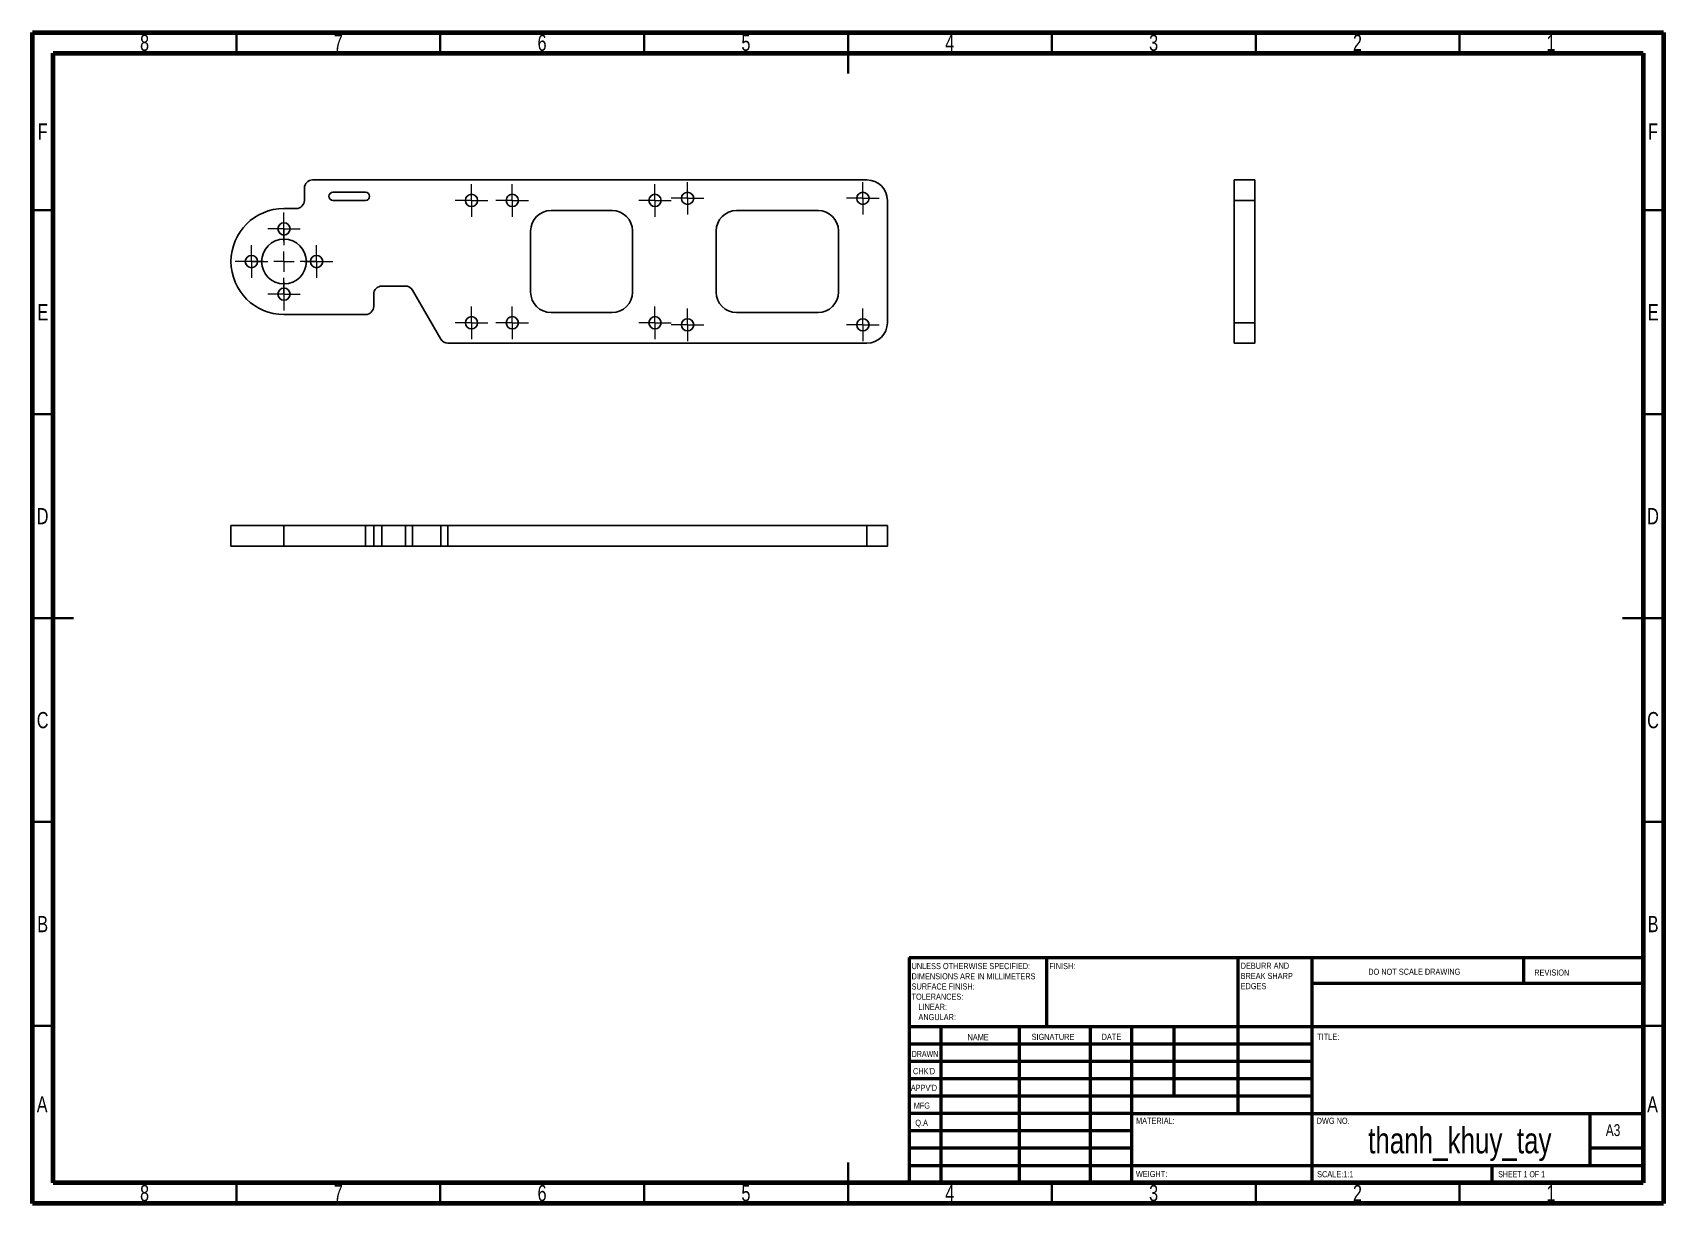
# Model space of a CAD drawing. Header units: millimetres. Extents: x 15 to 415, y 5 to 292.
import ezdxf

# ---------------------------------------------------------------- set-up
doc = ezdxf.new("R2010")
doc.units = ezdxf.units.MM
doc.styles.add('SLDTEXTSTYLE0', font='TXT', dxfattribs={"width": 0.75})
doc.styles.add('SLDTEXTSTYLE1', font='TXT', dxfattribs={"width": 0.686449})
doc.styles.add('SLDTEXTSTYLE2', font='TXT', dxfattribs={"width": 0.6875})

# ---------------------------------------------------------------- blocks, each defined once
blk = doc.blocks.new('SW_NOTE_0')
at = {"color": 0, "linetype": 'Continuous', "lineweight": 0, "char_height": 1.5, "attachment_point": 1, "style": 'SLDTEXTSTYLE0'}
for s, insert in [('UNLESS OTHERWISE SPECIFIED:', (0, 1.93)), ('SURFACE FINISH:', (0, -3.07)), ('DIMENSIONS ARE IN MILLIMETERS', (0, -0.57)), ('TOLERANCES:', (0, -5.57)), ('ANGULAR:', (1.69, -10.57)), ('LINEAR:', (1.69, -8.07))]:
    blk.add_mtext(s, dxfattribs=dict(at, insert=insert))
blk = doc.blocks.new('SW_NOTE_0_1')
at = {"color": 0, "linetype": 'Continuous', "lineweight": 0, "char_height": 1.5, "attachment_point": 1, "style": 'SLDTEXTSTYLE0'}
for s, insert in [('DEBURR AND', (0, 1.93)), ('BREAK SHARP', (0, -0.57)), ('EDGES', (0, -3.07))]:
    blk.add_mtext(s, dxfattribs=dict(at, insert=insert))
blk = doc.blocks.new('SW_CENTERMARKSYMBOL_0')
at = {"color": 0, "linetype": 'Continuous', "lineweight": 18}
for p, q in [((0, 2.5), (0, 4)), ((-2.5, 0), (-4, 0)), ((0, 0), (-2.5, 0)), ((0, 0), (0, 2.5)), ((0, 0), (0, -2.5)), ((0, 0), (2.5, 0)), ((2.5, 0), (4, 0)), ((0, -2.5), (0, -4))]:
    blk.add_line(p, q, dxfattribs=at)
blk = doc.blocks.new('SW_CENTERMARKSYMBOL_1')
at = {"color": 0, "linetype": 'Continuous', "lineweight": 18}
for p, q in [((-2.5, 0), (-4, 0)), ((0, 0), (-2.5, 0)), ((0, 2.5), (0, 4)), ((0, 0), (0, 2.5)), ((0, 0), (0, -2.5)), ((0, 0), (2.5, 0)), ((2.5, 0), (4, 0)), ((0, -2.5), (0, -4))]:
    blk.add_line(p, q, dxfattribs=at)
blk = doc.blocks.new('SW_CENTERMARKSYMBOL_2')
at = {"color": 0, "linetype": 'Continuous', "lineweight": 18}
for p, q in [((0, 5), (0, 8)), ((-5, 0), (-8, 0)), ((0, 0), (-2.5, 0)), ((0, 0), (0, 2.5)), ((0, 0), (0, -2.5)), ((0, 0), (2.5, 0)), ((5, 0), (8, 0)), ((0, -5), (0, -8))]:
    blk.add_line(p, q, dxfattribs=at)
blk = doc.blocks.new('SW_CENTERMARKSYMBOL_3')
at = {"color": 0, "linetype": 'Continuous', "lineweight": 18}
for p, q in [((0, 2.5), (0, 4)), ((-2.5, 0), (-4, 0)), ((0, 0), (-2.5, 0)), ((0, 0), (0, 2.5)), ((0, 0), (0, -2.5)), ((0, 0), (2.5, 0)), ((2.5, 0), (4, 0)), ((0, -2.5), (0, -4))]:
    blk.add_line(p, q, dxfattribs=at)
blk = doc.blocks.new('SW_CENTERMARKSYMBOL_4')
at = {"color": 0, "linetype": 'Continuous', "lineweight": 18}
for p, q in [((0, 2.5), (0, 4)), ((-2.5, 0), (-4, 0)), ((0, 0), (-2.5, 0)), ((0, 0), (0, 2.5)), ((0, 0), (0, -2.5)), ((0, 0), (2.5, 0)), ((2.5, 0), (4, 0)), ((0, -2.5), (0, -4))]:
    blk.add_line(p, q, dxfattribs=at)
blk = doc.blocks.new('SW_CENTERMARKSYMBOL_5')
at = {"color": 0, "linetype": 'Continuous', "lineweight": 18}
for p, q in [((0, 2.5), (0, 4)), ((-2.5, 0), (-4, 0)), ((0, 0), (-2.5, 0)), ((0, 0), (0, 2.5)), ((0, 0), (0, -2.5)), ((0, 0), (2.5, 0)), ((2.5, 0), (4, 0)), ((0, -2.5), (0, -4))]:
    blk.add_line(p, q, dxfattribs=at)
blk = doc.blocks.new('SW_CENTERMARKSYMBOL_6')
at = {"color": 0, "linetype": 'Continuous', "lineweight": 18}
for p, q in [((0, 2.5), (0, 4)), ((-2.5, 0), (-4, 0)), ((0, 0), (-2.5, 0)), ((0, 0), (0, 2.5)), ((0, 0), (0, -2.5)), ((0, 0), (2.5, 0)), ((2.5, 0), (4, 0)), ((0, -2.5), (0, -4))]:
    blk.add_line(p, q, dxfattribs=at)
blk = doc.blocks.new('SW_CENTERMARKSYMBOL_7')
at = {"color": 0, "linetype": 'Continuous', "lineweight": 18}
for p, q in [((0, 2.5), (0, 4)), ((-2.5, 0), (-4, 0)), ((0, 0), (-2.5, 0)), ((0, 0), (0, 2.5)), ((0, 0), (0, -2.5)), ((0, 0), (2.5, 0)), ((2.5, 0), (4, 0)), ((0, -2.5), (0, -4))]:
    blk.add_line(p, q, dxfattribs=at)
blk = doc.blocks.new('SW_CENTERMARKSYMBOL_8')
at = {"color": 0, "linetype": 'Continuous', "lineweight": 18}
for p, q in [((0, 2.5), (0, 4)), ((-2.5, 0), (-4, 0)), ((0, 0), (-2.5, 0)), ((0, 0), (0, 2.5)), ((0, 0), (0, -2.5)), ((0, 0), (2.5, 0)), ((2.5, 0), (4, 0)), ((0, -2.5), (0, -4))]:
    blk.add_line(p, q, dxfattribs=at)
blk = doc.blocks.new('SW_CENTERMARKSYMBOL_9')
at = {"color": 0, "linetype": 'Continuous', "lineweight": 18}
for p, q in [((0, 2.5), (0, 4)), ((-2.5, 0), (-4, 0)), ((0, 0), (-2.5, 0)), ((0, 0), (0, 2.5)), ((0, 0), (0, -2.5)), ((0, 0), (2.5, 0)), ((2.5, 0), (4, 0)), ((0, -2.5), (0, -4))]:
    blk.add_line(p, q, dxfattribs=at)
blk = doc.blocks.new('SW_CENTERMARKSYMBOL_10')
at = {"color": 0, "linetype": 'Continuous', "lineweight": 18}
for p, q in [((-2.5, 0), (-4, 0)), ((0, 0), (-2.5, 0)), ((0, 2.5), (0, 4)), ((0, 0), (0, 2.5)), ((0, 0), (0, -2.5)), ((0, 0), (2.5, 0)), ((2.5, 0), (4, 0)), ((0, -2.5), (0, -4))]:
    blk.add_line(p, q, dxfattribs=at)
blk = doc.blocks.new('SW_CENTERMARKSYMBOL_11')
at = {"color": 0, "linetype": 'Continuous', "lineweight": 18}
for p, q in [((-2.5, 0), (-4, 0)), ((0, 0), (-2.5, 0)), ((0, 2.5), (0, 4)), ((0, 0), (0, 2.5)), ((0, 0), (0, -2.5)), ((0, 0), (2.5, 0)), ((2.5, 0), (4, 0)), ((0, -2.5), (0, -4))]:
    blk.add_line(p, q, dxfattribs=at)
blk = doc.blocks.new('SW_CENTERMARKSYMBOL_12')
at = {"color": 0, "linetype": 'Continuous', "lineweight": 18}
for p, q in [((0, 2.5), (0, 4)), ((-2.5, 0), (-4, 0)), ((0, 0), (-2.5, 0)), ((0, 0), (0, 2.5)), ((0, 0), (0, -2.5)), ((0, 0), (2.5, 0)), ((2.5, 0), (4, 0)), ((0, -2.5), (0, -4))]:
    blk.add_line(p, q, dxfattribs=at)
blk = doc.blocks.new('SW_CENTERMARKSYMBOL_13')
at = {"color": 0, "linetype": 'Continuous', "lineweight": 18}
for p, q in [((0, 2.5), (0, 4)), ((-2.5, 0), (-4, 0)), ((0, 0), (-2.5, 0)), ((0, 0), (0, 2.5)), ((0, 0), (0, -2.5)), ((0, 0), (2.5, 0)), ((2.5, 0), (4, 0)), ((0, -2.5), (0, -4))]:
    blk.add_line(p, q, dxfattribs=at)
blk = doc.blocks.new('SW_CENTERMARKSYMBOL_14')
at = {"color": 0, "linetype": 'Continuous', "lineweight": 18}
for p, q in [((0, 2.5), (0, 4)), ((-2.5, 0), (-4, 0)), ((0, 0), (-2.5, 0)), ((0, 0), (0, 2.5)), ((0, 0), (0, -2.5)), ((0, 0), (2.5, 0)), ((2.5, 0), (4, 0)), ((0, -2.5), (0, -4))]:
    blk.add_line(p, q, dxfattribs=at)

msp = doc.modelspace()

# ---------------------------------------------------------------- linework, layer by layer
at = {"color": 7, "linetype": 'Continuous', "lineweight": 70}
for p, q in [((15, 5), (15, 292)), ((15, 292), (415, 292)), ((415, 292), (415, 5)), ((20, 10), (20, 287)), ((20, 287), (410, 287)), ((410, 287), (410, 10)), ((410, 10), (20, 10)), ((415, 5), (15, 5))]:
    msp.add_line(p, q, dxfattribs=at)
at = {"color": 7, "linetype": 'Continuous', "lineweight": 35}
for p, q in [((65, 287), (65, 292)), ((115, 287), (115, 292)), ((165, 287), (165, 292)), ((215, 292), (215, 282)), ((215, 287), (215, 292)), ((265, 287), (265, 292)), ((315, 287), (315, 292)), ((365, 287), (365, 292)), ((20, 248.5), (15, 248.5)), ((410, 248.5), (415, 248.5)), ((20, 198.5), (15, 198.5)), ((410, 198.5), (415, 198.5)), ((15, 148.5), (25, 148.5)), ((20, 148.5), (15, 148.5)), ((415, 148.5), (405, 148.5)), ((410, 148.5), (415, 148.5)), ((20, 98.5), (15, 98.5)), ((410, 98.5), (415, 98.5)), ((20, 48.5), (15, 48.5)), ((410, 48.5), (415, 48.5)), ((215, 5), (215, 15)), ((65, 10), (65, 5)), ((115, 10), (115, 5)), ((165, 10), (165, 5)), ((215, 10), (215, 5)), ((265, 10), (265, 5)), ((315, 10), (315, 5)), ((365, 10), (365, 5))]:
    msp.add_line(p, q, dxfattribs=at)
at = {"color": 7, "linetype": 'Continuous', "lineweight": 25}
for p, q in [((81.66, 250.88), (81.66, 253.88)), ((83.66, 255.88), (219.66, 255.88)), ((96.66, 252.88), (88.66, 252.88)), ((309.76, 255.88), (314.76, 255.88)), ((309.76, 250.88), (309.76, 255.88)), ((314.76, 255.88), (314.76, 250.88)), ((76.66, 248.88), (79.66, 248.88)), ((96.66, 250.88), (88.66, 250.88)), ((157.16, 248.38), (142.16, 248.38)), ((187.66, 248.38), (207.66, 248.38)), ((224.66, 250.88), (224.66, 220.88)), ((314.76, 250.88), (309.76, 250.88)), ((309.76, 250.88), (309.76, 220.88)), ((314.76, 250.88), (314.76, 220.88)), ((137.16, 228.38), (137.16, 243.38)), ((162.16, 228.38), (162.16, 243.38)), ((182.66, 243.38), (182.66, 228.38)), ((212.66, 243.38), (212.66, 228.38)), ((100.66, 229.88), (106.46, 229.88)), ((108.19, 228.88), (115.12, 216.88)), ((98.66, 224.88), (98.66, 227.88)), ((76.66, 222.88), (96.66, 222.88)), ((157.16, 223.38), (142.16, 223.38)), ((187.66, 223.38), (207.66, 223.38)), ((309.76, 220.88), (314.76, 220.88)), ((309.76, 215.88), (309.76, 220.88)), ((314.76, 220.88), (314.76, 215.88)), ((116.85, 215.88), (219.66, 215.88)), ((314.76, 215.88), (309.76, 215.88)), ((63.66, 171.14), (63.66, 166.14)), ((63.66, 171.14), (76.66, 171.14)), ((76.66, 171.14), (76.66, 166.14)), ((76.66, 171.14), (96.66, 171.14)), ((96.66, 166.14), (96.66, 171.14)), ((96.66, 171.14), (98.66, 171.14)), ((98.66, 171.14), (98.66, 166.14)), ((98.66, 171.14), (100.66, 171.14)), ((100.66, 171.14), (100.66, 166.14)), ((100.66, 171.14), (106.46, 171.14)), ((106.46, 166.14), (106.46, 171.14)), ((106.46, 171.14), (108.19, 171.14)), ((108.19, 171.14), (108.19, 166.14)), ((108.19, 171.14), (115.12, 171.14)), ((115.12, 166.14), (115.12, 171.14)), ((115.12, 171.14), (116.85, 171.14)), ((116.85, 171.14), (116.85, 166.14)), ((116.85, 171.14), (219.66, 171.14)), ((219.66, 166.14), (219.66, 171.14)), ((219.66, 171.14), (224.66, 171.14)), ((224.66, 171.14), (224.66, 166.14)), ((63.66, 166.14), (76.66, 166.14)), ((76.66, 166.14), (96.66, 166.14)), ((98.66, 166.14), (96.66, 166.14)), ((100.66, 166.14), (98.66, 166.14)), ((100.66, 166.14), (106.46, 166.14)), ((108.19, 166.14), (106.46, 166.14)), ((108.19, 166.14), (115.12, 166.14)), ((116.85, 166.14), (115.12, 166.14)), ((116.85, 166.14), (219.66, 166.14)), ((224.66, 166.14), (219.66, 166.14))]:
    msp.add_line(p, q, dxfattribs=at)
at = {"color": 7, "linetype": 'Continuous', "lineweight": 50}
for p, q in [((230, 65.25), (410, 65.25)), ((230, 65.25), (230, 10)), ((263.8, 48.25), (263.8, 65.25)), ((310.6, 65.25), (310.6, 27)), ((328.8, 65.25), (328.8, 10)), ((380.8, 58.88), (380.8, 65.25)), ((410, 58.88), (328.8, 58.88)), ((410, 48.25), (230, 48.25)), ((237.8, 48.25), (237.8, 10)), ((256.99, 48.25), (256.99, 10)), ((274.4, 48.25), (274.4, 10)), ((284.6, 10), (284.6, 48.25)), ((295, 31.25), (295, 48.25)), ((328.8, 44), (230, 44)), ((328.8, 39.75), (230, 39.75)), ((328.8, 35.5), (230, 35.5)), ((328.8, 31.25), (230, 31.25)), ((284.6, 27), (230, 27)), ((284.6, 27), (410, 27)), ((397, 14.25), (397, 27)), ((284.6, 22.75), (230, 22.75)), ((284.6, 18.5), (230, 18.5)), ((410, 18.5), (397, 18.5)), ((230, 14.25), (410, 14.25)), ((373, 10), (373, 14.25))]:
    msp.add_line(p, q, dxfattribs=at)
at = {"color": 7, "linetype": 'Continuous', "lineweight": 25}
for centre, radius in [((122.66, 250.88), 1.5), ((132.66, 250.88), 1.5), ((167.66, 250.88), 1.5), ((175.66, 251.38), 1.5), ((218.66, 251.38), 1.5), ((76.66, 243.88), 1.5), ((76.66, 235.88), 5.5), ((68.66, 235.88), 1.5), ((84.66, 235.88), 1.5), ((76.66, 227.88), 1.5), ((122.66, 220.88), 1.5), ((132.66, 220.88), 1.5), ((167.66, 220.88), 1.5), ((175.66, 220.38), 1.5), ((218.66, 220.38), 1.5)]:
    msp.add_circle(centre, radius, dxfattribs=at)
for centre, radius, start, end in [((83.66, 253.88), 2, 90, 180), ((88.66, 251.88), 1, 90, 270), ((96.66, 251.88), 1, 270, 90), ((219.66, 250.88), 5, 0, 90), ((76.66, 235.88), 13, 90, 270), ((79.66, 250.88), 2, 270, 0), ((142.16, 243.38), 5, 90, 180), ((157.16, 243.38), 5, 0, 90), ((187.66, 243.38), 5, 90, 180), ((207.66, 243.38), 5, 0, 90), ((100.66, 227.88), 2, 90, 180), ((106.46, 227.88), 2, 30, 90), ((142.16, 228.38), 5, 180, 270), ((157.16, 228.38), 5, 270, 0), ((187.66, 228.38), 5, 180, 270), ((207.66, 228.38), 5, 270, 0), ((96.66, 224.88), 2, 270, 0), ((219.66, 220.88), 5, 270, 0), ((116.85, 217.88), 2, 210, 270)]:
    msp.add_arc(centre, radius, start, end, dxfattribs=at)

# ---------------------------------------------------------------- block references
at = {"color": 7, "linetype": 'Continuous', "lineweight": 0}
for name, p in [('SW_CENTERMARKSYMBOL_3', (122.66, 250.88)), ('SW_CENTERMARKSYMBOL_5', (132.66, 250.88)), ('SW_CENTERMARKSYMBOL_14', (167.66, 250.88)), ('SW_CENTERMARKSYMBOL_0', (175.66, 251.38)), ('SW_CENTERMARKSYMBOL_6', (218.66, 251.38)), ('SW_CENTERMARKSYMBOL_12', (76.66, 243.88)), ('SW_CENTERMARKSYMBOL_2', (76.66, 235.88)), ('SW_CENTERMARKSYMBOL_10', (68.66, 235.88)), ('SW_CENTERMARKSYMBOL_11', (84.66, 235.88)), ('SW_CENTERMARKSYMBOL_9', (76.66, 227.88)), ('SW_CENTERMARKSYMBOL_4', (122.66, 220.88)), ('SW_CENTERMARKSYMBOL_13', (132.66, 220.88)), ('SW_CENTERMARKSYMBOL_7', (167.66, 220.88)), ('SW_CENTERMARKSYMBOL_1', (175.66, 220.38)), ('SW_CENTERMARKSYMBOL_8', (218.66, 220.38)), ('SW_NOTE_0_1', (311.31, 62.07)), ('SW_NOTE_0', (230.59, 61.99))]:
    msp.add_blockref(name, p, dxfattribs=at)

# ---------------------------------------------------------------- texts
for s, insert, char_height, attachment_point, style in [('8', (42.46, 291.5), 3.97, 2, 'SLDTEXTSTYLE0'), ('7', (89.96, 291.5), 3.97, 2, 'SLDTEXTSTYLE0'), ('6', (139.96, 291.5), 3.97, 2, 'SLDTEXTSTYLE0'), ('5', (189.96, 291.5), 3.97, 2, 'SLDTEXTSTYLE0'), ('4', (239.96, 291.5), 3.97, 2, 'SLDTEXTSTYLE0'), ('3', (289.96, 291.5), 3.97, 2, 'SLDTEXTSTYLE0'), ('2', (339.96, 291.5), 3.97, 2, 'SLDTEXTSTYLE0'), ('1', (387.46, 291.5), 3.97, 2, 'SLDTEXTSTYLE0'), ('F', (17.46, 269.75), 3.97, 2, 'SLDTEXTSTYLE0'), ('F', (412.46, 269.75), 3.97, 2, 'SLDTEXTSTYLE0'), ('E', (17.51, 225.45), 3.97, 2, 'SLDTEXTSTYLE0'), ('E', (412.51, 225.45), 3.97, 2, 'SLDTEXTSTYLE0'), ('D', (17.45, 175.45), 3.97, 2, 'SLDTEXTSTYLE0'), ('D', (412.45, 175.45), 3.97, 2, 'SLDTEXTSTYLE0'), ('C', (17.46, 125.45), 3.97, 2, 'SLDTEXTSTYLE0'), ('C', (412.46, 125.45), 3.97, 2, 'SLDTEXTSTYLE0'), ('B', (17.47, 75.45), 3.97, 2, 'SLDTEXTSTYLE0'), ('B', (412.47, 75.45), 3.97, 2, 'SLDTEXTSTYLE0'), ('FINISH:', (264.37, 63.92), 1.5, 1, 'SLDTEXTSTYLE0'), ('DO NOT SCALE DRAWING', (342.61, 62.53), 1.5, 1, 'SLDTEXTSTYLE0'), ('REVISION', (383.33, 62.33), 1.5, 1, 'SLDTEXTSTYLE0'), ('NAME', (244.32, 46.5), 1.5, 1, 'SLDTEXTSTYLE0'), ('SIGNATURE', (260.03, 46.56), 1.5, 1, 'SLDTEXTSTYLE0'), ('DATE', (277.21, 46.58), 1.5, 1, 'SLDTEXTSTYLE0'), ('TITLE:', (330.09, 46.58), 1.5, 1, 'SLDTEXTSTYLE0'), ('DRAWN', (230.64, 42.38), 1.5, 1, 'SLDTEXTSTYLE1'), ("CHK'D", (230.94, 38.16), 1.5, 1, 'SLDTEXTSTYLE0'), ("APPV'D", (230.4, 34.07), 1.5, 1, 'SLDTEXTSTYLE0'), ('A', (17.34, 31.25), 3.97, 2, 'SLDTEXTSTYLE0'), ('MFG', (231.12, 29.72), 1.5, 1, 'SLDTEXTSTYLE0'), ('A', (412.34, 31.25), 3.97, 2, 'SLDTEXTSTYLE0'), ('Q.A', (231.51, 25.5), 1.5, 1, 'SLDTEXTSTYLE0'), ('MATERIAL:', (285.65, 25.99), 1.5, 1, 'SLDTEXTSTYLE0'), ('DWG NO.', (329.95, 25.99), 1.5, 1, 'SLDTEXTSTYLE0'), ('A3', (400.87, 24.41), 2.91, 1, 'SLDTEXTSTYLE0'), ('thanh_khuy_tay', (365.07, 23.61), 6.35, 2, 'SLDTEXTSTYLE0'), ('WEIGHT:', (285.62, 12.95), 1.499, 1, 'SLDTEXTSTYLE0'), ('SCALE:1:1', (330.07, 12.9), 1.5, 1, 'SLDTEXTSTYLE0'), ('SHEET 1 OF 1', (374.48, 12.9), 1.5, 1, 'SLDTEXTSTYLE2'), ('8', (42.46, 9.5), 3.97, 2, 'SLDTEXTSTYLE0'), ('7', (89.96, 9.5), 3.97, 2, 'SLDTEXTSTYLE0'), ('6', (139.96, 9.5), 3.97, 2, 'SLDTEXTSTYLE0'), ('5', (189.96, 9.5), 3.97, 2, 'SLDTEXTSTYLE0'), ('4', (239.96, 9.5), 3.97, 2, 'SLDTEXTSTYLE0'), ('3', (289.96, 9.5), 3.97, 2, 'SLDTEXTSTYLE0'), ('2', (339.96, 9.5), 3.97, 2, 'SLDTEXTSTYLE0'), ('1', (387.46, 9.5), 3.97, 2, 'SLDTEXTSTYLE0')]:
    msp.add_mtext(s, dxfattribs=dict(at, insert=insert, char_height=char_height, attachment_point=attachment_point, style=style))

doc.saveas('drawing.dxf')
